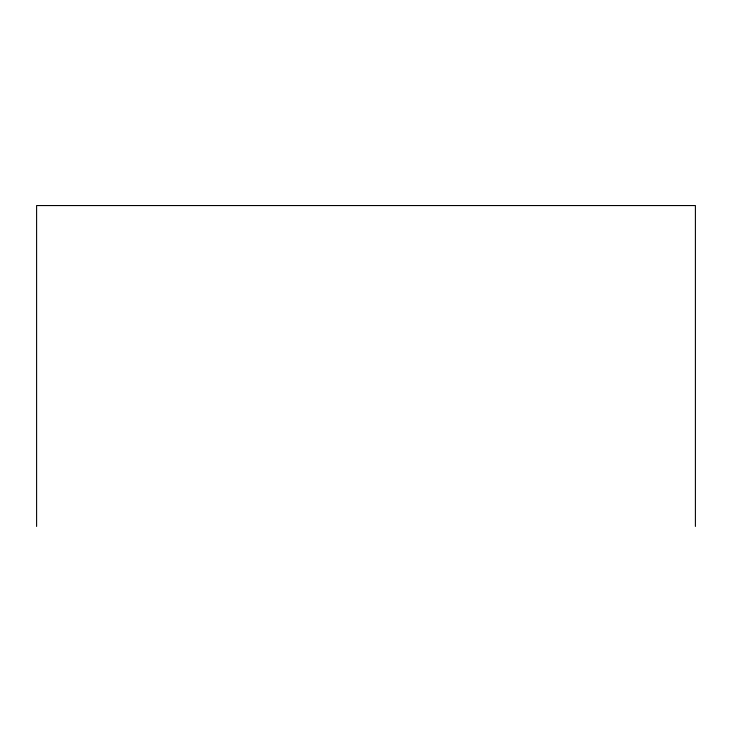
<?xml version="1.0" encoding="UTF-8"?>
<svg xmlns="http://www.w3.org/2000/svg" width="732" height="732" viewBox="0 0 732 732"><rect width="100%" height="100%" fill="white"/><g stroke="black" fill="none" stroke-linecap="round" stroke-linejoin="round"><path stroke-width="1.1" d="M695.4 526.445L695.4 205.555L36.6 205.555L36.6 526.445"/></g></svg>
